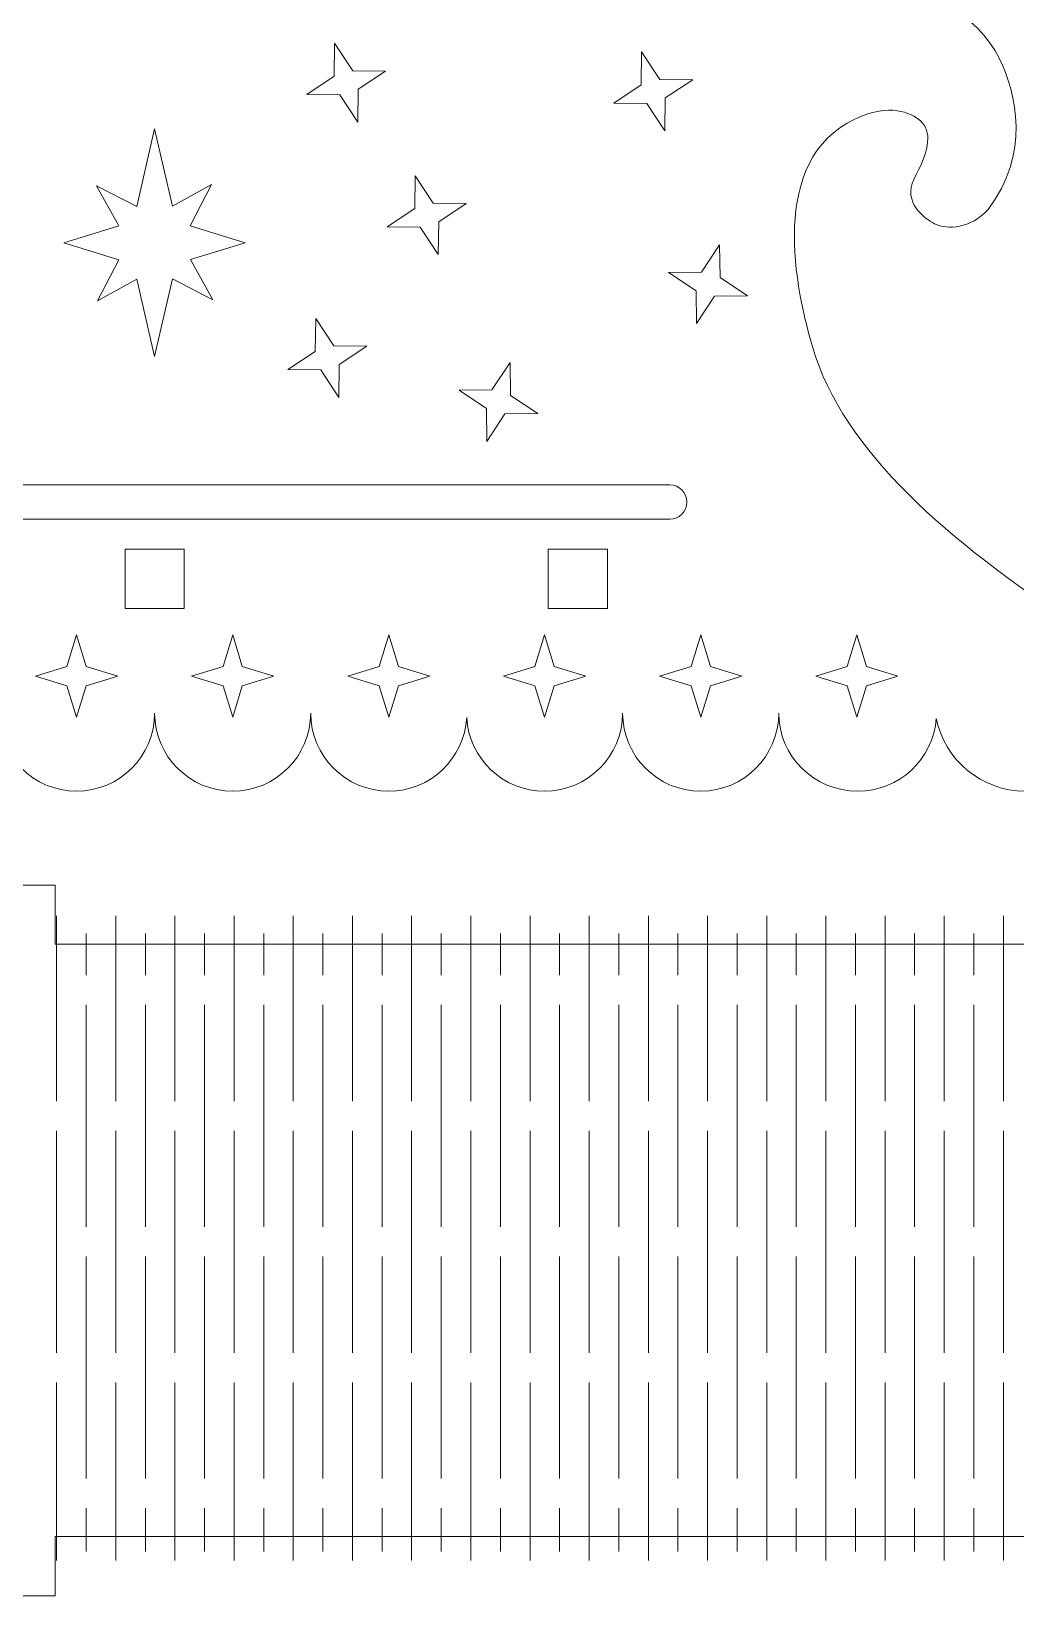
# Model space of a CAD drawing. Header units: centimetres. Extents: x -36.3 to 21.9, y -24.7 to 11.2.
# Drawn here: x -26.61 to -16.63, y -24.32 to -8.47 of the extents above; entities that cross this region are included whole.
import ezdxf

# ---------------------------------------------------------------- set-up
doc = ezdxf.new("R2010")
doc.units = ezdxf.units.CM
doc.header["$MEASUREMENT"] = 0
doc.layers.add('layer 1', color=7, linetype='Continuous')

msp = doc.modelspace()

# ---------------------------------------------------------------- linework, layer by layer
at = {"layer": 'layer 1', "color": 250, "lineweight": 9}
for points, knots in [([(-17.59885, -6.49413), (-17.59885, -6.49413), (-17.14769, -6.88967), (-17.14769, -6.88967), (-17.14769, -6.88967), (-15.6257, -5.15365), (-14.64512, -2.93104), (-14.46968, -0.48561), (-14.46968, -0.48561), (-14.46968, -0.48561), (-15.06815, -0.44266), (-15.06815, -0.44266), (-15.06815, -0.44266), (-15.05038, -0.19498), (-15.04132, 0.05513), (-15.04132, 0.30734), (-15.04132, 0.30734), (-15.04132, 0.55955), (-15.05038, 0.80966), (-15.06815, 1.05734), (-15.06815, 1.05734), (-15.06815, 1.05734), (-14.46968, 1.10027), (-14.46968, 1.10027), (-14.46968, 1.10027), (-14.8571, 6.5003), (-19.17037, 10.81356), (-24.5704, 11.201), (-24.5704, 11.201), (-24.5704, 11.201), (-24.61334, 10.60253), (-24.61334, 10.60253), (-24.61334, 10.60253), (-24.86102, 10.6203), (-25.11113, 10.62936), (-25.36334, 10.62936), (-25.36334, 10.62936), (-25.61555, 10.62936), (-25.86566, 10.6203), (-26.11334, 10.60253), (-26.11334, 10.60253), (-26.11334, 10.60253), (-26.15629, 11.201), (-26.15629, 11.201), (-26.15629, 11.201), (-31.5563, 10.81358), (-35.86958, 6.5003), (-36.257, 1.10027), (-36.257, 1.10027), (-36.257, 1.10027), (-35.65855, 1.05734), (-35.65855, 1.05734), (-35.65855, 1.05734), (-35.67631, 0.80966), (-35.68537, 0.55955), (-35.68537, 0.30734), (-35.68537, 0.30734), (-35.68537, 0.05513), (-35.67631, -0.19498), (-35.65855, -0.44266), (-35.65855, -0.44266), (-35.65855, -0.44266), (-36.257, -0.48561), (-36.257, -0.48561), (-36.257, -0.48561), (-36.08155, -2.93104), (-35.10098, -5.15364), (-33.57899, -6.88967), (-33.57899, -6.88967), (-33.57899, -6.88967), (-33.12784, -6.49411), (-33.12784, -6.49411), (-33.12784, -6.49411), (-32.79779, -6.87057), (-32.44082, -7.22283), (-32.05991, -7.54787), (-32.05991, -7.54787), (-32.05991, -7.54787), (-32.44939, -8.00429), (-32.44939, -8.00429), (-32.44939, -8.00429), (-33.19756, -7.98759), (-33.70418, -8.30559), (-33.92635, -8.74571), (-33.92635, -8.74571), (-34.10597, -9.10152), (-34.24147, -9.71855), (-33.81433, -10.27817), (-33.81433, -10.27817), (-33.63449, -10.47089), (-33.40513, -10.48698), (-33.27251, -10.42124), (-33.27251, -10.42124), (-33.16175, -10.36632), (-32.95309, -10.20395), (-33.06031, -9.97256), (-33.06031, -9.97256), (-33.20764, -9.70887), (-33.24749, -9.51248), (-33.14956, -9.40244), (-33.14956, -9.40244), (-33.06322, -9.3054), (-32.85385, -9.20801), (-32.54834, -9.32565), (-32.54834, -9.32565), (-31.60069, -9.68651), (-31.82576, -10.95806), (-32.03282, -11.66705), (-32.03282, -11.66705), (-32.34506, -12.7361), (-33.42877, -13.64643), (-34.69912, -14.4851), (-34.69912, -14.4851), (-34.92209, -14.60394), (-35.11217, -14.90487), (-35.11217, -15.25017), (-35.11217, -15.25017), (-35.11217, -15.75869), (-34.69994, -16.17092), (-34.19143, -16.17092), (-34.19143, -16.17092), (-33.74606, -16.17092), (-33.37454, -15.85472), (-33.28915, -15.43457), (-33.28915, -15.43457), (-33.26062, -15.84596), (-32.91437, -16.17092), (-32.49146, -16.17092), (-32.49146, -16.17092), (-32.04988, -16.17092), (-31.69189, -15.8166), (-31.69189, -15.37953), (-31.69189, -15.37953), (-31.69189, -15.8166), (-31.33757, -16.17092), (-30.9005, -16.17092), (-30.9005, -16.17092), (-30.46343, -16.17092), (-30.10912, -15.8166), (-30.10912, -15.37953), (-30.10912, -15.37953), (-30.10912, -15.8166), (-29.75482, -16.17092), (-29.31775, -16.17092), (-29.31775, -16.17092), (-28.89575, -16.17092), (-28.55087, -15.84062), (-28.52761, -15.42444), (-28.52761, -15.42444), (-28.50434, -15.8406), (-28.15948, -16.17092), (-27.73748, -16.17092), (-27.73748, -16.17092), (-27.30041, -16.17092), (-26.9461, -15.8166), (-26.9461, -15.37953), (-26.9461, -15.37953), (-26.9461, -15.8166), (-26.59178, -16.17092), (-26.15473, -16.17092), (-26.15473, -16.17092), (-25.71766, -16.17092), (-25.36334, -15.8166), (-25.36334, -15.37953), (-25.36334, -15.37953), (-25.36334, -15.8166), (-25.00903, -16.17092), (-24.57196, -16.17092), (-24.57196, -16.17092), (-24.1349, -16.17092), (-23.78059, -15.8166), (-23.78059, -15.37953), (-23.78059, -15.37953), (-23.78059, -15.8166), (-23.42627, -16.17092), (-22.9892, -16.17092), (-22.9892, -16.17092), (-22.56721, -16.17092), (-22.22234, -15.8406), (-22.19908, -15.42444), (-22.19908, -15.42444), (-22.17581, -15.84062), (-21.83093, -16.17092), (-21.40894, -16.17092), (-21.40894, -16.17092), (-20.97187, -16.17092), (-20.61757, -15.8166), (-20.61757, -15.37953), (-20.61757, -15.37953), (-20.61757, -15.8166), (-20.26325, -16.17092), (-19.82618, -16.17092), (-19.82618, -16.17092), (-19.38911, -16.17092), (-19.0348, -15.8166), (-19.0348, -15.37953), (-19.0348, -15.37953), (-19.0348, -15.8166), (-18.67681, -16.17092), (-18.23522, -16.17092), (-18.23522, -16.17092), (-17.81231, -16.17092), (-17.46607, -15.84596), (-17.43754, -15.43457), (-17.43754, -15.43457), (-17.35214, -15.85472), (-16.98062, -16.17092), (-16.53526, -16.17092), (-16.53526, -16.17092), (-16.02674, -16.17092), (-15.61451, -15.75869), (-15.61451, -15.25017), (-15.61451, -15.25017), (-15.61451, -14.90487), (-15.80459, -14.60394), (-16.02757, -14.4851), (-16.02757, -14.4851), (-17.29792, -13.64643), (-18.38162, -12.7361), (-18.69386, -11.66705), (-18.69386, -11.66705), (-18.90092, -10.95806), (-19.126, -9.68651), (-18.17834, -9.32565), (-18.17834, -9.32565), (-17.87284, -9.20801), (-17.66347, -9.3054), (-17.57713, -9.40244), (-17.57713, -9.40244), (-17.47919, -9.51248), (-17.51905, -9.70887), (-17.66638, -9.97256), (-17.66638, -9.97256), (-17.7736, -10.20395), (-17.56493, -10.36632), (-17.45417, -10.42124), (-17.45417, -10.42124), (-17.32156, -10.48698), (-17.09219, -10.47089), (-16.91236, -10.27817), (-16.91236, -10.27817), (-16.48522, -9.71855), (-16.62071, -9.10152), (-16.80034, -8.74571), (-16.80034, -8.74571), (-17.0225, -8.30559), (-17.52913, -7.98759), (-18.2773, -8.00429), (-18.2773, -8.00429), (-18.2773, -8.00429), (-18.66677, -7.54787), (-18.66677, -7.54787), (-18.66677, -7.54787), (-18.28588, -7.22285), (-17.92889, -6.87057), (-17.59885, -6.49413)], [0, 0, 0, 0, 0.01538462, 0.01538462, 0.01538462, 0.01538462, 0.03076923, 0.03076923, 0.03076923, 0.03076923, 0.04615385, 0.04615385, 0.04615385, 0.04615385, 0.06153846, 0.06153846, 0.06153846, 0.06153846, 0.07692308, 0.07692308, 0.07692308, 0.07692308, 0.09230769, 0.09230769, 0.09230769, 0.09230769, 0.10769231, 0.10769231, 0.10769231, 0.10769231, 0.12307692, 0.12307692, 0.12307692, 0.12307692, 0.13846154, 0.13846154, 0.13846154, 0.13846154, 0.15384615, 0.15384615, 0.15384615, 0.15384615, 0.16923077, 0.16923077, 0.16923077, 0.16923077, 0.18461538, 0.18461538, 0.18461538, 0.18461538, 0.2, 0.2, 0.2, 0.2, 0.21538462, 0.21538462, 0.21538462, 0.21538462, 0.23076923, 0.23076923, 0.23076923, 0.23076923, 0.24615385, 0.24615385, 0.24615385, 0.24615385, 0.26153846, 0.26153846, 0.26153846, 0.26153846, 0.27692308, 0.27692308, 0.27692308, 0.27692308, 0.29230769, 0.29230769, 0.29230769, 0.29230769, 0.30769231, 0.30769231, 0.30769231, 0.30769231, 0.32307692, 0.32307692, 0.32307692, 0.32307692, 0.33846154, 0.33846154, 0.33846154, 0.33846154, 0.35384615, 0.35384615, 0.35384615, 0.35384615, 0.36923077, 0.36923077, 0.36923077, 0.36923077, 0.38461538, 0.38461538, 0.38461538, 0.38461538, 0.4, 0.4, 0.4, 0.4, 0.41538462, 0.41538462, 0.41538462, 0.41538462, 0.43076923, 0.43076923, 0.43076923, 0.43076923, 0.44615385, 0.44615385, 0.44615385, 0.44615385, 0.46153846, 0.46153846, 0.46153846, 0.46153846, 0.47692308, 0.47692308, 0.47692308, 0.47692308, 0.49230769, 0.49230769, 0.49230769, 0.49230769, 0.50769231, 0.50769231, 0.50769231, 0.50769231, 0.52307692, 0.52307692, 0.52307692, 0.52307692, 0.53846154, 0.53846154, 0.53846154, 0.53846154, 0.55384615, 0.55384615, 0.55384615, 0.55384615, 0.56923077, 0.56923077, 0.56923077, 0.56923077, 0.58461538, 0.58461538, 0.58461538, 0.58461538, 0.6, 0.6, 0.6, 0.6, 0.61538462, 0.61538462, 0.61538462, 0.61538462, 0.63076923, 0.63076923, 0.63076923, 0.63076923, 0.64615385, 0.64615385, 0.64615385, 0.64615385, 0.66153846, 0.66153846, 0.66153846, 0.66153846, 0.67692308, 0.67692308, 0.67692308, 0.67692308, 0.69230769, 0.69230769, 0.69230769, 0.69230769, 0.70769231, 0.70769231, 0.70769231, 0.70769231, 0.72307692, 0.72307692, 0.72307692, 0.72307692, 0.73846154, 0.73846154, 0.73846154, 0.73846154, 0.75384615, 0.75384615, 0.75384615, 0.75384615, 0.76923077, 0.76923077, 0.76923077, 0.76923077, 0.78461538, 0.78461538, 0.78461538, 0.78461538, 0.8, 0.8, 0.8, 0.8, 0.81538462, 0.81538462, 0.81538462, 0.81538462, 0.83076923, 0.83076923, 0.83076923, 0.83076923, 0.84615385, 0.84615385, 0.84615385, 0.84615385, 0.86153846, 0.86153846, 0.86153846, 0.86153846, 0.87692308, 0.87692308, 0.87692308, 0.87692308, 0.89230769, 0.89230769, 0.89230769, 0.89230769, 0.90769231, 0.90769231, 0.90769231, 0.90769231, 0.92307692, 0.92307692, 0.92307692, 0.92307692, 0.93846154, 0.93846154, 0.93846154, 0.93846154, 0.95384615, 0.95384615, 0.95384615, 0.95384615, 0.96923077, 0.96923077, 0.96923077, 0.96923077, 1, 1, 1, 1]), ([(-23.53826, -8.59409), (-23.53826, -8.59409), (-23.35414, -8.87214), (-23.35414, -8.87214), (-23.35414, -8.87214), (-23.35414, -8.87214), (-23.02067, -8.87588), (-23.02067, -8.87588), (-23.02067, -8.87588), (-23.02067, -8.87588), (-23.29873, -9.06), (-23.29873, -9.06), (-23.29873, -9.06), (-23.29873, -9.06), (-23.30246, -9.39347), (-23.30246, -9.39347), (-23.30246, -9.39347), (-23.30246, -9.39347), (-23.48659, -9.11541), (-23.48659, -9.11541), (-23.48659, -9.11541), (-23.48659, -9.11541), (-23.82005, -9.11168), (-23.82005, -9.11168), (-23.82005, -9.11168), (-23.82005, -9.11168), (-23.542, -8.92755), (-23.542, -8.92755), (-23.542, -8.92755), (-23.542, -8.92755), (-23.53826, -8.59409), (-23.53826, -8.59409)], [0, 0, 0, 0, 0.11111111, 0.11111111, 0.11111111, 0.11111111, 0.22222222, 0.22222222, 0.22222222, 0.22222222, 0.33333333, 0.33333333, 0.33333333, 0.33333333, 0.44444444, 0.44444444, 0.44444444, 0.44444444, 0.55555556, 0.55555556, 0.55555556, 0.55555556, 0.66666667, 0.66666667, 0.66666667, 0.66666667, 0.77777778, 0.77777778, 0.77777778, 0.77777778, 1, 1, 1, 1]), ([(-20.42527, -8.68133), (-20.42527, -8.68133), (-20.24114, -8.95938), (-20.24114, -8.95938), (-20.24114, -8.95938), (-20.24114, -8.95938), (-19.90768, -8.96312), (-19.90768, -8.96312), (-19.90768, -8.96312), (-19.90768, -8.96312), (-20.18573, -9.14724), (-20.18573, -9.14724), (-20.18573, -9.14724), (-20.18573, -9.14724), (-20.18947, -9.48071), (-20.18947, -9.48071), (-20.18947, -9.48071), (-20.18947, -9.48071), (-20.37359, -9.20265), (-20.37359, -9.20265), (-20.37359, -9.20265), (-20.37359, -9.20265), (-20.70706, -9.19892), (-20.70706, -9.19892), (-20.70706, -9.19892), (-20.70706, -9.19892), (-20.429, -9.01479), (-20.429, -9.01479), (-20.429, -9.01479), (-20.429, -9.01479), (-20.42527, -8.68133), (-20.42527, -8.68133)], [0, 0, 0, 0, 0.11111111, 0.11111111, 0.11111111, 0.11111111, 0.22222222, 0.22222222, 0.22222222, 0.22222222, 0.33333333, 0.33333333, 0.33333333, 0.33333333, 0.44444444, 0.44444444, 0.44444444, 0.44444444, 0.55555556, 0.55555556, 0.55555556, 0.55555556, 0.66666667, 0.66666667, 0.66666667, 0.66666667, 0.77777778, 0.77777778, 0.77777778, 0.77777778, 1, 1, 1, 1]), ([(-25.72486, -10.78598), (-25.72486, -10.78598), (-25.94114, -11.20391), (-25.94114, -11.20391), (-25.94114, -11.20391), (-25.94114, -11.20391), (-25.54387, -10.98464), (-25.54387, -10.98464), (-25.54387, -10.98464), (-25.54387, -10.98464), (-25.36334, -11.76789), (-25.36334, -11.76789), (-25.36334, -11.76789), (-25.36334, -11.76789), (-25.18207, -10.98135), (-25.18207, -10.98135), (-25.18207, -10.98135), (-25.18207, -10.98135), (-24.7741, -11.19248), (-24.7741, -11.19248), (-24.7741, -11.19248), (-24.7741, -11.19248), (-24.99875, -10.78503), (-24.99875, -10.78503), (-24.99875, -10.78503), (-24.99875, -10.78503), (-24.44428, -10.61468), (-24.44428, -10.61468), (-24.44428, -10.61468), (-24.44428, -10.61468), (-25.00183, -10.44338), (-25.00183, -10.44338), (-25.00183, -10.44338), (-25.00183, -10.44338), (-24.78553, -10.02543), (-24.78553, -10.02543), (-24.78553, -10.02543), (-24.78553, -10.02543), (-25.18283, -10.2447), (-25.18283, -10.2447), (-25.18283, -10.2447), (-25.18283, -10.2447), (-25.36334, -9.46146), (-25.36334, -9.46146), (-25.36334, -9.46146), (-25.36334, -9.46146), (-25.54462, -10.24799), (-25.54462, -10.24799), (-25.54462, -10.24799), (-25.54462, -10.24799), (-25.95257, -10.03686), (-25.95257, -10.03686), (-25.95257, -10.03686), (-25.95257, -10.03686), (-25.72793, -10.44432), (-25.72793, -10.44432), (-25.72793, -10.44432), (-25.72793, -10.44432), (-26.28241, -10.61468), (-26.28241, -10.61468), (-26.28241, -10.61468), (-26.28241, -10.61468), (-25.72486, -10.78598), (-25.72486, -10.78598)], [0, 0, 0, 0, 0.05882353, 0.05882353, 0.05882353, 0.05882353, 0.11764706, 0.11764706, 0.11764706, 0.11764706, 0.17647059, 0.17647059, 0.17647059, 0.17647059, 0.23529412, 0.23529412, 0.23529412, 0.23529412, 0.29411765, 0.29411765, 0.29411765, 0.29411765, 0.35294118, 0.35294118, 0.35294118, 0.35294118, 0.41176471, 0.41176471, 0.41176471, 0.41176471, 0.47058824, 0.47058824, 0.47058824, 0.47058824, 0.52941176, 0.52941176, 0.52941176, 0.52941176, 0.58823529, 0.58823529, 0.58823529, 0.58823529, 0.64705882, 0.64705882, 0.64705882, 0.64705882, 0.70588235, 0.70588235, 0.70588235, 0.70588235, 0.76470588, 0.76470588, 0.76470588, 0.76470588, 0.82352941, 0.82352941, 0.82352941, 0.82352941, 0.88235294, 0.88235294, 0.88235294, 0.88235294, 1, 1, 1, 1]), ([(-22.72256, -9.93527), (-22.72256, -9.93527), (-22.53844, -10.21332), (-22.53844, -10.21332), (-22.53844, -10.21332), (-22.53844, -10.21332), (-22.20497, -10.21706), (-22.20497, -10.21706), (-22.20497, -10.21706), (-22.20497, -10.21706), (-22.48303, -10.40118), (-22.48303, -10.40118), (-22.48303, -10.40118), (-22.48303, -10.40118), (-22.48676, -10.73465), (-22.48676, -10.73465), (-22.48676, -10.73465), (-22.48676, -10.73465), (-22.67089, -10.45659), (-22.67089, -10.45659), (-22.67089, -10.45659), (-22.67089, -10.45659), (-23.00435, -10.45286), (-23.00435, -10.45286), (-23.00435, -10.45286), (-23.00435, -10.45286), (-22.7263, -10.26873), (-22.7263, -10.26873), (-22.7263, -10.26873), (-22.7263, -10.26873), (-22.72256, -9.93527), (-22.72256, -9.93527)], [0, 0, 0, 0, 0.11111111, 0.11111111, 0.11111111, 0.11111111, 0.22222222, 0.22222222, 0.22222222, 0.22222222, 0.33333333, 0.33333333, 0.33333333, 0.33333333, 0.44444444, 0.44444444, 0.44444444, 0.44444444, 0.55555556, 0.55555556, 0.55555556, 0.55555556, 0.66666667, 0.66666667, 0.66666667, 0.66666667, 0.77777778, 0.77777778, 0.77777778, 0.77777778, 1, 1, 1, 1]), ([(-19.63405, -10.63464), (-19.63405, -10.63464), (-19.81817, -10.9127), (-19.81817, -10.9127), (-19.81817, -10.9127), (-19.81817, -10.9127), (-20.15164, -10.91643), (-20.15164, -10.91643), (-20.15164, -10.91643), (-20.15164, -10.91643), (-19.87358, -11.10056), (-19.87358, -11.10056), (-19.87358, -11.10056), (-19.87358, -11.10056), (-19.86985, -11.43402), (-19.86985, -11.43402), (-19.86985, -11.43402), (-19.86985, -11.43402), (-19.68572, -11.15597), (-19.68572, -11.15597), (-19.68572, -11.15597), (-19.68572, -11.15597), (-19.35226, -11.15223), (-19.35226, -11.15223), (-19.35226, -11.15223), (-19.35226, -11.15223), (-19.63031, -10.96811), (-19.63031, -10.96811), (-19.63031, -10.96811), (-19.63031, -10.96811), (-19.63405, -10.63464), (-19.63405, -10.63464)], [0, 0, 0, 0, 0.11111111, 0.11111111, 0.11111111, 0.11111111, 0.22222222, 0.22222222, 0.22222222, 0.22222222, 0.33333333, 0.33333333, 0.33333333, 0.33333333, 0.44444444, 0.44444444, 0.44444444, 0.44444444, 0.55555556, 0.55555556, 0.55555556, 0.55555556, 0.66666667, 0.66666667, 0.66666667, 0.66666667, 0.77777778, 0.77777778, 0.77777778, 0.77777778, 1, 1, 1, 1]), ([(-23.73031, -11.38193), (-23.73031, -11.38193), (-23.54618, -11.65998), (-23.54618, -11.65998), (-23.54618, -11.65998), (-23.54618, -11.65998), (-23.21272, -11.66372), (-23.21272, -11.66372), (-23.21272, -11.66372), (-23.21272, -11.66372), (-23.49077, -11.84784), (-23.49077, -11.84784), (-23.49077, -11.84784), (-23.49077, -11.84784), (-23.49451, -12.18131), (-23.49451, -12.18131), (-23.49451, -12.18131), (-23.49451, -12.18131), (-23.67863, -11.90325), (-23.67863, -11.90325), (-23.67863, -11.90325), (-23.67863, -11.90325), (-24.0121, -11.89952), (-24.0121, -11.89952), (-24.0121, -11.89952), (-24.0121, -11.89952), (-23.73404, -11.71539), (-23.73404, -11.71539), (-23.73404, -11.71539), (-23.73404, -11.71539), (-23.73031, -11.38193), (-23.73031, -11.38193)], [0, 0, 0, 0, 0.11111111, 0.11111111, 0.11111111, 0.11111111, 0.22222222, 0.22222222, 0.22222222, 0.22222222, 0.33333333, 0.33333333, 0.33333333, 0.33333333, 0.44444444, 0.44444444, 0.44444444, 0.44444444, 0.55555556, 0.55555556, 0.55555556, 0.55555556, 0.66666667, 0.66666667, 0.66666667, 0.66666667, 0.77777778, 0.77777778, 0.77777778, 0.77777778, 1, 1, 1, 1]), ([(-21.75905, -11.82722), (-21.75905, -11.82722), (-21.94318, -12.10527), (-21.94318, -12.10527), (-21.94318, -12.10527), (-21.94318, -12.10527), (-22.27664, -12.10901), (-22.27664, -12.10901), (-22.27664, -12.10901), (-22.27664, -12.10901), (-21.99859, -12.29313), (-21.99859, -12.29313), (-21.99859, -12.29313), (-21.99859, -12.29313), (-21.99485, -12.6266), (-21.99485, -12.6266), (-21.99485, -12.6266), (-21.99485, -12.6266), (-21.81073, -12.34854), (-21.81073, -12.34854), (-21.81073, -12.34854), (-21.81073, -12.34854), (-21.47726, -12.34481), (-21.47726, -12.34481), (-21.47726, -12.34481), (-21.47726, -12.34481), (-21.75532, -12.16068), (-21.75532, -12.16068), (-21.75532, -12.16068), (-21.75532, -12.16068), (-21.75905, -11.82722), (-21.75905, -11.82722)], [0, 0, 0, 0, 0.11111111, 0.11111111, 0.11111111, 0.11111111, 0.22222222, 0.22222222, 0.22222222, 0.22222222, 0.33333333, 0.33333333, 0.33333333, 0.33333333, 0.44444444, 0.44444444, 0.44444444, 0.44444444, 0.55555556, 0.55555556, 0.55555556, 0.55555556, 0.66666667, 0.66666667, 0.66666667, 0.66666667, 0.77777778, 0.77777778, 0.77777778, 0.77777778, 1, 1, 1, 1]), ([(-30.58627, -13.06752), (-30.58627, -13.06752), (-20.14042, -13.06752), (-20.14042, -13.06752), (-20.14042, -13.06752), (-20.04437, -13.06752), (-19.9658, -13.14609), (-19.9658, -13.24214), (-19.9658, -13.24214), (-19.9658, -13.3382), (-20.04437, -13.41677), (-20.14042, -13.41677), (-20.14042, -13.41677), (-20.14042, -13.41677), (-30.58627, -13.41677), (-30.58627, -13.41677), (-30.58627, -13.41677), (-30.68231, -13.41677), (-30.76088, -13.3382), (-30.76088, -13.24214), (-30.76088, -13.24214), (-30.76088, -13.14609), (-30.68231, -13.06752), (-30.58627, -13.06752)], [0, 0, 0, 0, 0.14285714, 0.14285714, 0.14285714, 0.14285714, 0.28571429, 0.28571429, 0.28571429, 0.28571429, 0.42857143, 0.42857143, 0.42857143, 0.42857143, 0.57142857, 0.57142857, 0.57142857, 0.57142857, 0.71428571, 0.71428571, 0.71428571, 0.71428571, 1, 1, 1, 1]), ([(-25.66334, -13.71983), (-25.66334, -13.71983), (-25.06334, -13.71983), (-25.06334, -13.71983), (-25.06334, -13.71983), (-25.06334, -13.71983), (-25.06334, -14.31983), (-25.06334, -14.31983), (-25.06334, -14.31983), (-25.06334, -14.31983), (-25.66334, -14.31983), (-25.66334, -14.31983), (-25.66334, -14.31983), (-25.66334, -14.31983), (-25.66334, -13.71983), (-25.66334, -13.71983)], [0, 0, 0, 0, 0.2, 0.2, 0.2, 0.2, 0.4, 0.4, 0.4, 0.4, 0.6, 0.6, 0.6, 0.6, 1, 1, 1, 1]), ([(-21.37223, -13.71983), (-21.37223, -13.71983), (-20.77223, -13.71983), (-20.77223, -13.71983), (-20.77223, -13.71983), (-20.77223, -13.71983), (-20.77223, -14.31983), (-20.77223, -14.31983), (-20.77223, -14.31983), (-20.77223, -14.31983), (-21.37223, -14.31983), (-21.37223, -14.31983), (-21.37223, -14.31983), (-21.37223, -14.31983), (-21.37223, -13.71983), (-21.37223, -13.71983)], [0, 0, 0, 0, 0.2, 0.2, 0.2, 0.2, 0.4, 0.4, 0.4, 0.4, 0.6, 0.6, 0.6, 0.6, 1, 1, 1, 1]), ([(-26.15471, -14.58816), (-26.15471, -14.58816), (-26.05678, -14.90694), (-26.05678, -14.90694), (-26.05678, -14.90694), (-26.05678, -14.90694), (-25.738, -15.00488), (-25.738, -15.00488), (-25.738, -15.00488), (-25.738, -15.00488), (-26.05678, -15.10281), (-26.05678, -15.10281), (-26.05678, -15.10281), (-26.05678, -15.10281), (-26.15471, -15.42159), (-26.15471, -15.42159), (-26.15471, -15.42159), (-26.15471, -15.42159), (-26.25265, -15.10281), (-26.25265, -15.10281), (-26.25265, -15.10281), (-26.25265, -15.10281), (-26.57143, -15.00488), (-26.57143, -15.00488), (-26.57143, -15.00488), (-26.57143, -15.00488), (-26.25265, -14.90694), (-26.25265, -14.90694), (-26.25265, -14.90694), (-26.25265, -14.90694), (-26.15471, -14.58816), (-26.15471, -14.58816)], [0, 0, 0, 0, 0.11111111, 0.11111111, 0.11111111, 0.11111111, 0.22222222, 0.22222222, 0.22222222, 0.22222222, 0.33333333, 0.33333333, 0.33333333, 0.33333333, 0.44444444, 0.44444444, 0.44444444, 0.44444444, 0.55555556, 0.55555556, 0.55555556, 0.55555556, 0.66666667, 0.66666667, 0.66666667, 0.66666667, 0.77777778, 0.77777778, 0.77777778, 0.77777778, 1, 1, 1, 1]), ([(-24.57197, -14.58816), (-24.57197, -14.58816), (-24.66991, -14.90694), (-24.66991, -14.90694), (-24.66991, -14.90694), (-24.66991, -14.90694), (-24.98869, -15.00488), (-24.98869, -15.00488), (-24.98869, -15.00488), (-24.98869, -15.00488), (-24.66991, -15.10281), (-24.66991, -15.10281), (-24.66991, -15.10281), (-24.66991, -15.10281), (-24.57197, -15.42159), (-24.57197, -15.42159), (-24.57197, -15.42159), (-24.57197, -15.42159), (-24.47404, -15.10281), (-24.47404, -15.10281), (-24.47404, -15.10281), (-24.47404, -15.10281), (-24.15526, -15.00488), (-24.15526, -15.00488), (-24.15526, -15.00488), (-24.15526, -15.00488), (-24.47404, -14.90694), (-24.47404, -14.90694), (-24.47404, -14.90694), (-24.47404, -14.90694), (-24.57197, -14.58816), (-24.57197, -14.58816)], [0, 0, 0, 0, 0.11111111, 0.11111111, 0.11111111, 0.11111111, 0.22222222, 0.22222222, 0.22222222, 0.22222222, 0.33333333, 0.33333333, 0.33333333, 0.33333333, 0.44444444, 0.44444444, 0.44444444, 0.44444444, 0.55555556, 0.55555556, 0.55555556, 0.55555556, 0.66666667, 0.66666667, 0.66666667, 0.66666667, 0.77777778, 0.77777778, 0.77777778, 0.77777778, 1, 1, 1, 1]), ([(-22.9892, -14.58816), (-22.9892, -14.58816), (-23.08714, -14.90694), (-23.08714, -14.90694), (-23.08714, -14.90694), (-23.08714, -14.90694), (-23.40592, -15.00488), (-23.40592, -15.00488), (-23.40592, -15.00488), (-23.40592, -15.00488), (-23.08714, -15.10281), (-23.08714, -15.10281), (-23.08714, -15.10281), (-23.08714, -15.10281), (-22.9892, -15.42159), (-22.9892, -15.42159), (-22.9892, -15.42159), (-22.9892, -15.42159), (-22.89127, -15.10281), (-22.89127, -15.10281), (-22.89127, -15.10281), (-22.89127, -15.10281), (-22.57249, -15.00488), (-22.57249, -15.00488), (-22.57249, -15.00488), (-22.57249, -15.00488), (-22.89127, -14.90694), (-22.89127, -14.90694), (-22.89127, -14.90694), (-22.89127, -14.90694), (-22.9892, -14.58816), (-22.9892, -14.58816)], [0, 0, 0, 0, 0.11111111, 0.11111111, 0.11111111, 0.11111111, 0.22222222, 0.22222222, 0.22222222, 0.22222222, 0.33333333, 0.33333333, 0.33333333, 0.33333333, 0.44444444, 0.44444444, 0.44444444, 0.44444444, 0.55555556, 0.55555556, 0.55555556, 0.55555556, 0.66666667, 0.66666667, 0.66666667, 0.66666667, 0.77777778, 0.77777778, 0.77777778, 0.77777778, 1, 1, 1, 1]), ([(-21.40894, -14.58816), (-21.40894, -14.58816), (-21.50687, -14.90694), (-21.50687, -14.90694), (-21.50687, -14.90694), (-21.50687, -14.90694), (-21.82565, -15.00488), (-21.82565, -15.00488), (-21.82565, -15.00488), (-21.82565, -15.00488), (-21.50687, -15.10281), (-21.50687, -15.10281), (-21.50687, -15.10281), (-21.50687, -15.10281), (-21.40894, -15.42159), (-21.40894, -15.42159), (-21.40894, -15.42159), (-21.40894, -15.42159), (-21.311, -15.10281), (-21.311, -15.10281), (-21.311, -15.10281), (-21.311, -15.10281), (-20.99222, -15.00488), (-20.99222, -15.00488), (-20.99222, -15.00488), (-20.99222, -15.00488), (-21.311, -14.90694), (-21.311, -14.90694), (-21.311, -14.90694), (-21.311, -14.90694), (-21.40894, -14.58816), (-21.40894, -14.58816)], [0, 0, 0, 0, 0.11111111, 0.11111111, 0.11111111, 0.11111111, 0.22222222, 0.22222222, 0.22222222, 0.22222222, 0.33333333, 0.33333333, 0.33333333, 0.33333333, 0.44444444, 0.44444444, 0.44444444, 0.44444444, 0.55555556, 0.55555556, 0.55555556, 0.55555556, 0.66666667, 0.66666667, 0.66666667, 0.66666667, 0.77777778, 0.77777778, 0.77777778, 0.77777778, 1, 1, 1, 1]), ([(-19.82618, -14.58816), (-19.82618, -14.58816), (-19.92412, -14.90694), (-19.92412, -14.90694), (-19.92412, -14.90694), (-19.92412, -14.90694), (-20.2429, -15.00488), (-20.2429, -15.00488), (-20.2429, -15.00488), (-20.2429, -15.00488), (-19.92412, -15.10281), (-19.92412, -15.10281), (-19.92412, -15.10281), (-19.92412, -15.10281), (-19.82618, -15.42159), (-19.82618, -15.42159), (-19.82618, -15.42159), (-19.82618, -15.42159), (-19.72825, -15.10281), (-19.72825, -15.10281), (-19.72825, -15.10281), (-19.72825, -15.10281), (-19.40947, -15.00488), (-19.40947, -15.00488), (-19.40947, -15.00488), (-19.40947, -15.00488), (-19.72825, -14.90694), (-19.72825, -14.90694), (-19.72825, -14.90694), (-19.72825, -14.90694), (-19.82618, -14.58816), (-19.82618, -14.58816)], [0, 0, 0, 0, 0.11111111, 0.11111111, 0.11111111, 0.11111111, 0.22222222, 0.22222222, 0.22222222, 0.22222222, 0.33333333, 0.33333333, 0.33333333, 0.33333333, 0.44444444, 0.44444444, 0.44444444, 0.44444444, 0.55555556, 0.55555556, 0.55555556, 0.55555556, 0.66666667, 0.66666667, 0.66666667, 0.66666667, 0.77777778, 0.77777778, 0.77777778, 0.77777778, 1, 1, 1, 1]), ([(-18.24343, -14.58816), (-18.24343, -14.58816), (-18.34136, -14.90694), (-18.34136, -14.90694), (-18.34136, -14.90694), (-18.34136, -14.90694), (-18.66014, -15.00488), (-18.66014, -15.00488), (-18.66014, -15.00488), (-18.66014, -15.00488), (-18.34136, -15.10281), (-18.34136, -15.10281), (-18.34136, -15.10281), (-18.34136, -15.10281), (-18.24343, -15.42159), (-18.24343, -15.42159), (-18.24343, -15.42159), (-18.24343, -15.42159), (-18.14549, -15.10281), (-18.14549, -15.10281), (-18.14549, -15.10281), (-18.14549, -15.10281), (-17.82671, -15.00488), (-17.82671, -15.00488), (-17.82671, -15.00488), (-17.82671, -15.00488), (-18.14549, -14.90694), (-18.14549, -14.90694), (-18.14549, -14.90694), (-18.14549, -14.90694), (-18.24343, -14.58816), (-18.24343, -14.58816)], [0, 0, 0, 0, 0.11111111, 0.11111111, 0.11111111, 0.11111111, 0.22222222, 0.22222222, 0.22222222, 0.22222222, 0.33333333, 0.33333333, 0.33333333, 0.33333333, 0.44444444, 0.44444444, 0.44444444, 0.44444444, 0.55555556, 0.55555556, 0.55555556, 0.55555556, 0.66666667, 0.66666667, 0.66666667, 0.66666667, 0.77777778, 0.77777778, 0.77777778, 0.77777778, 1, 1, 1, 1]), ([(-34.7876, -23.72247), (-34.7876, -23.72247), (-34.7876, -24.32247), (-34.7876, -24.32247), (-34.7876, -24.32247), (-34.7876, -24.32247), (-36.3326, -24.32247), (-36.3326, -24.32247), (-36.3326, -24.32247), (-36.3326, -24.32247), (-36.3326, -23.72247), (-36.3326, -23.72247), (-36.3326, -23.72247), (-36.3326, -23.72247), (-36.3326, -17.72247), (-36.3326, -17.72247), (-36.3326, -17.72247), (-36.3326, -17.72247), (-36.3326, -17.12247), (-36.3326, -17.12247), (-36.3326, -17.12247), (-36.3326, -17.12247), (-34.7876, -17.12247), (-34.7876, -17.12247), (-34.7876, -17.12247), (-34.7876, -17.12247), (-34.7876, -17.72247), (-34.7876, -17.72247), (-34.7876, -17.72247), (-34.7876, -17.72247), (-27.91715, -17.72247), (-27.91715, -17.72247), (-27.91715, -17.72247), (-27.91715, -17.72247), (-27.91715, -17.12247), (-27.91715, -17.12247), (-27.91715, -17.12247), (-27.91715, -17.12247), (-26.3729, -17.12247), (-26.3729, -17.12247), (-26.3729, -17.12247), (-26.3729, -17.12247), (-26.3729, -17.72247), (-26.3729, -17.72247), (-26.3729, -17.72247), (-26.3729, -17.72247), (-11.22912, -17.72247), (-11.22912, -17.72247), (-11.22912, -17.72247), (-11.22912, -17.72247), (-11.22912, -17.12247), (-11.22912, -17.12247), (-11.22912, -17.12247), (-11.22912, -17.12247), (-9.68487, -17.12247), (-9.68487, -17.12247), (-9.68487, -17.12247), (-9.68487, -17.12247), (-9.68487, -17.72247), (-9.68487, -17.72247), (-9.68487, -17.72247), (-9.68487, -17.72247), (5.4589, -17.72247), (5.4589, -17.72247), (5.4589, -17.72247), (5.4589, -17.72247), (5.4589, -17.12247), (5.4589, -17.12247), (5.4589, -17.12247), (5.4589, -17.12247), (7.00315, -17.12247), (7.00315, -17.12247), (7.00315, -17.12247), (7.00315, -17.12247), (7.00315, -17.72247), (7.00315, -17.72247), (7.00315, -17.72247), (7.00315, -17.72247), (13.8736, -17.72247), (13.8736, -17.72247), (13.8736, -17.72247), (13.8736, -17.72247), (13.8736, -17.12247), (13.8736, -17.12247), (13.8736, -17.12247), (13.8736, -17.12247), (15.4186, -17.12247), (15.4186, -17.12247), (15.4186, -17.12247), (15.4186, -17.12247), (15.4186, -17.72247), (15.4186, -17.72247), (15.4186, -17.72247), (15.4186, -17.72247), (15.4186, -23.72247), (15.4186, -23.72247), (15.4186, -23.72247), (15.4186, -23.72247), (15.4186, -24.32247), (15.4186, -24.32247), (15.4186, -24.32247), (15.4186, -24.32247), (13.8736, -24.32247), (13.8736, -24.32247), (13.8736, -24.32247), (13.8736, -24.32247), (13.8736, -23.72247), (13.8736, -23.72247), (13.8736, -23.72247), (13.8736, -23.72247), (7.00315, -23.72247), (7.00315, -23.72247), (7.00315, -23.72247), (7.00315, -23.72247), (7.00315, -24.32247), (7.00315, -24.32247), (7.00315, -24.32247), (7.00315, -24.32247), (5.4589, -24.32247), (5.4589, -24.32247), (5.4589, -24.32247), (5.4589, -24.32247), (5.4589, -23.72247), (5.4589, -23.72247), (5.4589, -23.72247), (5.4589, -23.72247), (-9.68487, -23.72247), (-9.68487, -23.72247), (-9.68487, -23.72247), (-9.68487, -23.72247), (-9.68487, -24.32247), (-9.68487, -24.32247), (-9.68487, -24.32247), (-9.68487, -24.32247), (-11.22912, -24.32247), (-11.22912, -24.32247), (-11.22912, -24.32247), (-11.22912, -24.32247), (-11.22912, -23.72247), (-11.22912, -23.72247), (-11.22912, -23.72247), (-11.22912, -23.72247), (-26.3729, -23.72247), (-26.3729, -23.72247), (-26.3729, -23.72247), (-26.3729, -23.72247), (-26.3729, -24.32247), (-26.3729, -24.32247), (-26.3729, -24.32247), (-26.3729, -24.32247), (-27.91715, -24.32247), (-27.91715, -24.32247), (-27.91715, -24.32247), (-27.91715, -24.32247), (-27.91715, -23.72247), (-27.91715, -23.72247), (-27.91715, -23.72247), (-27.91715, -23.72247), (-34.7876, -23.72247), (-34.7876, -23.72247)], [0, 0, 0, 0, 0.02439024, 0.02439024, 0.02439024, 0.02439024, 0.04878049, 0.04878049, 0.04878049, 0.04878049, 0.07317073, 0.07317073, 0.07317073, 0.07317073, 0.09756098, 0.09756098, 0.09756098, 0.09756098, 0.12195122, 0.12195122, 0.12195122, 0.12195122, 0.14634146, 0.14634146, 0.14634146, 0.14634146, 0.17073171, 0.17073171, 0.17073171, 0.17073171, 0.19512195, 0.19512195, 0.19512195, 0.19512195, 0.2195122, 0.2195122, 0.2195122, 0.2195122, 0.24390244, 0.24390244, 0.24390244, 0.24390244, 0.26829268, 0.26829268, 0.26829268, 0.26829268, 0.29268293, 0.29268293, 0.29268293, 0.29268293, 0.31707317, 0.31707317, 0.31707317, 0.31707317, 0.34146341, 0.34146341, 0.34146341, 0.34146341, 0.36585366, 0.36585366, 0.36585366, 0.36585366, 0.3902439, 0.3902439, 0.3902439, 0.3902439, 0.41463415, 0.41463415, 0.41463415, 0.41463415, 0.43902439, 0.43902439, 0.43902439, 0.43902439, 0.46341463, 0.46341463, 0.46341463, 0.46341463, 0.48780488, 0.48780488, 0.48780488, 0.48780488, 0.51219512, 0.51219512, 0.51219512, 0.51219512, 0.53658537, 0.53658537, 0.53658537, 0.53658537, 0.56097561, 0.56097561, 0.56097561, 0.56097561, 0.58536585, 0.58536585, 0.58536585, 0.58536585, 0.6097561, 0.6097561, 0.6097561, 0.6097561, 0.63414634, 0.63414634, 0.63414634, 0.63414634, 0.65853659, 0.65853659, 0.65853659, 0.65853659, 0.68292683, 0.68292683, 0.68292683, 0.68292683, 0.70731707, 0.70731707, 0.70731707, 0.70731707, 0.73170732, 0.73170732, 0.73170732, 0.73170732, 0.75609756, 0.75609756, 0.75609756, 0.75609756, 0.7804878, 0.7804878, 0.7804878, 0.7804878, 0.80487805, 0.80487805, 0.80487805, 0.80487805, 0.82926829, 0.82926829, 0.82926829, 0.82926829, 0.85365854, 0.85365854, 0.85365854, 0.85365854, 0.87804878, 0.87804878, 0.87804878, 0.87804878, 0.90243902, 0.90243902, 0.90243902, 0.90243902, 0.92682927, 0.92682927, 0.92682927, 0.92682927, 0.95121951, 0.95121951, 0.95121951, 0.95121951, 1, 1, 1, 1])]:
    msp.add_open_spline(points, degree=3, knots=knots, dxfattribs=at)
at = {"layer": 'layer 1', "color": 242, "lineweight": 9}
for points in [[(-26.357, -19.31076), (-26.357, -19.31076), (-26.357, -17.43576), (-26.357, -17.43576)], [(-25.757, -19.31076), (-25.757, -19.31076), (-25.757, -17.43576), (-25.757, -17.43576)], [(-25.157, -19.31076), (-25.157, -19.31076), (-25.157, -17.43576), (-25.157, -17.43576)], [(-24.557, -19.31076), (-24.557, -19.31076), (-24.557, -17.43576), (-24.557, -17.43576)], [(-23.957, -19.31076), (-23.957, -19.31076), (-23.957, -17.43576), (-23.957, -17.43576)], [(-23.357, -19.31076), (-23.357, -19.31076), (-23.357, -17.43576), (-23.357, -17.43576)], [(-22.757, -19.31076), (-22.757, -19.31076), (-22.757, -17.43576), (-22.757, -17.43576)], [(-22.157, -19.31076), (-22.157, -19.31076), (-22.157, -17.43576), (-22.157, -17.43576)], [(-21.557, -19.31076), (-21.557, -19.31076), (-21.557, -17.43576), (-21.557, -17.43576)], [(-20.957, -19.31076), (-20.957, -19.31076), (-20.957, -17.43576), (-20.957, -17.43576)], [(-20.357, -19.31076), (-20.357, -19.31076), (-20.357, -17.43576), (-20.357, -17.43576)], [(-19.757, -19.31076), (-19.757, -19.31076), (-19.757, -17.43576), (-19.757, -17.43576)], [(-19.157, -19.31076), (-19.157, -19.31076), (-19.157, -17.43576), (-19.157, -17.43576)], [(-18.557, -19.31076), (-18.557, -19.31076), (-18.557, -17.43576), (-18.557, -17.43576)], [(-17.957, -19.31076), (-17.957, -19.31076), (-17.957, -17.43576), (-17.957, -17.43576)], [(-17.357, -19.31076), (-17.357, -19.31076), (-17.357, -17.43576), (-17.357, -17.43576)], [(-16.757, -19.31076), (-16.757, -19.31076), (-16.757, -17.43576), (-16.757, -17.43576)], [(-26.057, -18.03576), (-26.057, -18.03576), (-26.057, -17.61234), (-26.057, -17.61234)], [(-25.457, -18.03576), (-25.457, -18.03576), (-25.457, -17.61234), (-25.457, -17.61234)], [(-24.857, -18.03576), (-24.857, -18.03576), (-24.857, -17.61234), (-24.857, -17.61234)], [(-24.257, -18.03576), (-24.257, -18.03576), (-24.257, -17.61234), (-24.257, -17.61234)], [(-23.657, -18.03576), (-23.657, -18.03576), (-23.657, -17.61234), (-23.657, -17.61234)], [(-23.057, -18.03576), (-23.057, -18.03576), (-23.057, -17.61234), (-23.057, -17.61234)], [(-22.457, -18.03576), (-22.457, -18.03576), (-22.457, -17.61234), (-22.457, -17.61234)], [(-21.857, -18.03576), (-21.857, -18.03576), (-21.857, -17.61234), (-21.857, -17.61234)], [(-21.257, -18.03576), (-21.257, -18.03576), (-21.257, -17.61234), (-21.257, -17.61234)], [(-20.657, -18.03576), (-20.657, -18.03576), (-20.657, -17.61234), (-20.657, -17.61234)], [(-20.057, -18.03576), (-20.057, -18.03576), (-20.057, -17.61234), (-20.057, -17.61234)], [(-19.457, -18.03576), (-19.457, -18.03576), (-19.457, -17.61234), (-19.457, -17.61234)], [(-18.857, -18.03576), (-18.857, -18.03576), (-18.857, -17.61234), (-18.857, -17.61234)], [(-18.257, -18.03576), (-18.257, -18.03576), (-18.257, -17.61234), (-18.257, -17.61234)], [(-17.657, -18.03576), (-17.657, -18.03576), (-17.657, -17.61234), (-17.657, -17.61234)], [(-17.057, -18.03576), (-17.057, -18.03576), (-17.057, -17.61234), (-17.057, -17.61234)], [(-26.057, -20.58576), (-26.057, -20.58576), (-26.057, -18.33576), (-26.057, -18.33576)], [(-25.457, -20.58576), (-25.457, -20.58576), (-25.457, -18.33576), (-25.457, -18.33576)], [(-24.857, -20.58576), (-24.857, -20.58576), (-24.857, -18.33576), (-24.857, -18.33576)], [(-24.257, -20.58576), (-24.257, -20.58576), (-24.257, -18.33576), (-24.257, -18.33576)], [(-23.657, -20.58576), (-23.657, -20.58576), (-23.657, -18.33576), (-23.657, -18.33576)], [(-23.057, -20.58576), (-23.057, -20.58576), (-23.057, -18.33576), (-23.057, -18.33576)], [(-22.457, -20.58576), (-22.457, -20.58576), (-22.457, -18.33576), (-22.457, -18.33576)], [(-21.857, -20.58576), (-21.857, -20.58576), (-21.857, -18.33576), (-21.857, -18.33576)], [(-21.257, -20.58576), (-21.257, -20.58576), (-21.257, -18.33576), (-21.257, -18.33576)], [(-20.657, -20.58576), (-20.657, -20.58576), (-20.657, -18.33576), (-20.657, -18.33576)], [(-20.057, -20.58576), (-20.057, -20.58576), (-20.057, -18.33576), (-20.057, -18.33576)], [(-19.457, -20.58576), (-19.457, -20.58576), (-19.457, -18.33576), (-19.457, -18.33576)], [(-18.857, -20.58576), (-18.857, -20.58576), (-18.857, -18.33576), (-18.857, -18.33576)], [(-18.257, -20.58576), (-18.257, -20.58576), (-18.257, -18.33576), (-18.257, -18.33576)], [(-17.657, -20.58576), (-17.657, -20.58576), (-17.657, -18.33576), (-17.657, -18.33576)], [(-17.057, -20.58576), (-17.057, -20.58576), (-17.057, -18.33576), (-17.057, -18.33576)], [(-26.357, -21.86076), (-26.357, -21.86076), (-26.357, -19.61076), (-26.357, -19.61076)], [(-25.757, -21.86076), (-25.757, -21.86076), (-25.757, -19.61076), (-25.757, -19.61076)], [(-25.157, -21.86076), (-25.157, -21.86076), (-25.157, -19.61076), (-25.157, -19.61076)], [(-24.557, -21.86076), (-24.557, -21.86076), (-24.557, -19.61076), (-24.557, -19.61076)], [(-23.957, -21.86076), (-23.957, -21.86076), (-23.957, -19.61076), (-23.957, -19.61076)], [(-23.357, -21.86076), (-23.357, -21.86076), (-23.357, -19.61076), (-23.357, -19.61076)], [(-22.757, -21.86076), (-22.757, -21.86076), (-22.757, -19.61076), (-22.757, -19.61076)], [(-22.157, -21.86076), (-22.157, -21.86076), (-22.157, -19.61076), (-22.157, -19.61076)], [(-21.557, -21.86076), (-21.557, -21.86076), (-21.557, -19.61076), (-21.557, -19.61076)], [(-20.957, -21.86076), (-20.957, -21.86076), (-20.957, -19.61076), (-20.957, -19.61076)], [(-20.357, -21.86076), (-20.357, -21.86076), (-20.357, -19.61076), (-20.357, -19.61076)], [(-19.757, -21.86076), (-19.757, -21.86076), (-19.757, -19.61076), (-19.757, -19.61076)], [(-19.157, -21.86076), (-19.157, -21.86076), (-19.157, -19.61076), (-19.157, -19.61076)], [(-18.557, -21.86076), (-18.557, -21.86076), (-18.557, -19.61076), (-18.557, -19.61076)], [(-17.957, -21.86076), (-17.957, -21.86076), (-17.957, -19.61076), (-17.957, -19.61076)], [(-17.357, -21.86076), (-17.357, -21.86076), (-17.357, -19.61076), (-17.357, -19.61076)], [(-16.757, -21.86076), (-16.757, -21.86076), (-16.757, -19.61076), (-16.757, -19.61076)], [(-26.057, -23.13576), (-26.057, -23.13576), (-26.057, -20.88576), (-26.057, -20.88576)], [(-25.457, -23.13576), (-25.457, -23.13576), (-25.457, -20.88576), (-25.457, -20.88576)], [(-24.857, -23.13576), (-24.857, -23.13576), (-24.857, -20.88576), (-24.857, -20.88576)], [(-24.257, -23.13576), (-24.257, -23.13576), (-24.257, -20.88576), (-24.257, -20.88576)], [(-23.657, -23.13576), (-23.657, -23.13576), (-23.657, -20.88576), (-23.657, -20.88576)], [(-23.057, -23.13576), (-23.057, -23.13576), (-23.057, -20.88576), (-23.057, -20.88576)], [(-22.457, -23.13576), (-22.457, -23.13576), (-22.457, -20.88576), (-22.457, -20.88576)], [(-21.857, -23.13576), (-21.857, -23.13576), (-21.857, -20.88576), (-21.857, -20.88576)], [(-21.257, -23.13576), (-21.257, -23.13576), (-21.257, -20.88576), (-21.257, -20.88576)], [(-20.657, -23.13576), (-20.657, -23.13576), (-20.657, -20.88576), (-20.657, -20.88576)], [(-20.057, -23.13576), (-20.057, -23.13576), (-20.057, -20.88576), (-20.057, -20.88576)], [(-19.457, -23.13576), (-19.457, -23.13576), (-19.457, -20.88576), (-19.457, -20.88576)], [(-18.857, -23.13576), (-18.857, -23.13576), (-18.857, -20.88576), (-18.857, -20.88576)], [(-18.257, -23.13576), (-18.257, -23.13576), (-18.257, -20.88576), (-18.257, -20.88576)], [(-17.657, -23.13576), (-17.657, -23.13576), (-17.657, -20.88576), (-17.657, -20.88576)], [(-17.057, -23.13576), (-17.057, -23.13576), (-17.057, -20.88576), (-17.057, -20.88576)], [(-26.357, -23.96415), (-26.357, -23.96415), (-26.357, -22.16076), (-26.357, -22.16076)], [(-25.757, -23.96415), (-25.757, -23.96415), (-25.757, -22.16076), (-25.757, -22.16076)], [(-25.157, -23.96415), (-25.157, -23.96415), (-25.157, -22.16076), (-25.157, -22.16076)], [(-24.557, -23.96415), (-24.557, -23.96415), (-24.557, -22.16076), (-24.557, -22.16076)], [(-23.957, -23.96415), (-23.957, -23.96415), (-23.957, -22.16076), (-23.957, -22.16076)], [(-23.357, -23.96415), (-23.357, -23.96415), (-23.357, -22.16076), (-23.357, -22.16076)], [(-22.757, -23.96415), (-22.757, -23.96415), (-22.757, -22.16076), (-22.757, -22.16076)], [(-22.157, -23.96415), (-22.157, -23.96415), (-22.157, -22.16076), (-22.157, -22.16076)], [(-21.557, -23.96415), (-21.557, -23.96415), (-21.557, -22.16076), (-21.557, -22.16076)], [(-20.957, -23.96415), (-20.957, -23.96415), (-20.957, -22.16076), (-20.957, -22.16076)], [(-20.357, -23.96415), (-20.357, -23.96415), (-20.357, -22.16076), (-20.357, -22.16076)], [(-19.757, -23.96415), (-19.757, -23.96415), (-19.757, -22.16076), (-19.757, -22.16076)], [(-19.157, -23.96415), (-19.157, -23.96415), (-19.157, -22.16076), (-19.157, -22.16076)], [(-18.557, -23.96415), (-18.557, -23.96415), (-18.557, -22.16076), (-18.557, -22.16076)], [(-17.957, -23.96415), (-17.957, -23.96415), (-17.957, -22.16076), (-17.957, -22.16076)], [(-17.357, -23.96415), (-17.357, -23.96415), (-17.357, -22.16076), (-17.357, -22.16076)], [(-16.757, -23.96415), (-16.757, -23.96415), (-16.757, -22.16076), (-16.757, -22.16076)], [(-26.057, -23.87303), (-26.057, -23.87303), (-26.057, -23.43576), (-26.057, -23.43576)], [(-25.457, -23.87303), (-25.457, -23.87303), (-25.457, -23.43576), (-25.457, -23.43576)], [(-24.857, -23.87303), (-24.857, -23.87303), (-24.857, -23.43576), (-24.857, -23.43576)], [(-24.257, -23.87303), (-24.257, -23.87303), (-24.257, -23.43576), (-24.257, -23.43576)], [(-23.657, -23.87303), (-23.657, -23.87303), (-23.657, -23.43576), (-23.657, -23.43576)], [(-23.057, -23.87303), (-23.057, -23.87303), (-23.057, -23.43576), (-23.057, -23.43576)], [(-22.457, -23.87303), (-22.457, -23.87303), (-22.457, -23.43576), (-22.457, -23.43576)], [(-21.857, -23.87303), (-21.857, -23.87303), (-21.857, -23.43576), (-21.857, -23.43576)], [(-21.257, -23.87303), (-21.257, -23.87303), (-21.257, -23.43576), (-21.257, -23.43576)], [(-20.657, -23.87303), (-20.657, -23.87303), (-20.657, -23.43576), (-20.657, -23.43576)], [(-20.057, -23.87303), (-20.057, -23.87303), (-20.057, -23.43576), (-20.057, -23.43576)], [(-19.457, -23.87303), (-19.457, -23.87303), (-19.457, -23.43576), (-19.457, -23.43576)], [(-18.857, -23.87303), (-18.857, -23.87303), (-18.857, -23.43576), (-18.857, -23.43576)], [(-18.257, -23.87303), (-18.257, -23.87303), (-18.257, -23.43576), (-18.257, -23.43576)], [(-17.657, -23.87303), (-17.657, -23.87303), (-17.657, -23.43576), (-17.657, -23.43576)], [(-17.057, -23.87303), (-17.057, -23.87303), (-17.057, -23.43576), (-17.057, -23.43576)]]:
    msp.add_open_spline(points, degree=3, dxfattribs=at)

doc.saveas('drawing.dxf')
